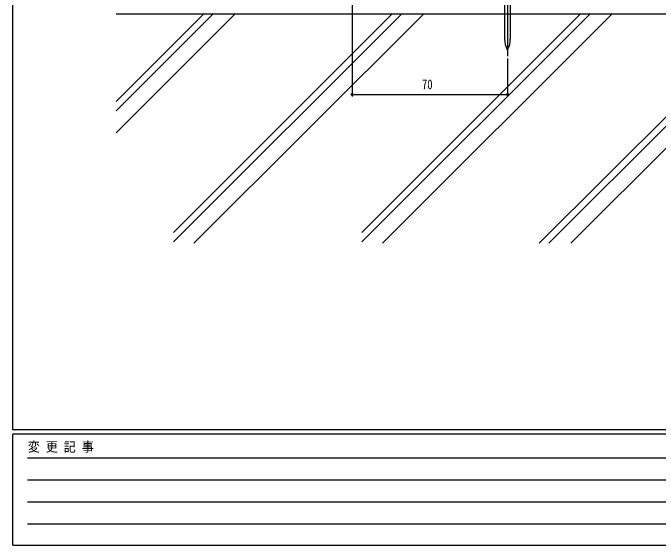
# Model space of a CAD drawing. Units: millimetres, scale not verified. Extents: x -567 to 567, y -403 to 403.
# Drawn here: x -562.7 to -272.1, y -403 to -163.1 of the extents above; entities that cross this region are included whole.
import ezdxf
from ezdxf.enums import TextEntityAlignment as Align

# ---------------------------------------------------------------- set-up
doc = ezdxf.new("R2010")
doc.units = ezdxf.units.MM
doc.header["$LTSCALE"] = 2
for name, color, linetype in [('0-3_YKK_12', 2, 'Continuous'), ('0-4_YKK_13', 4, 'Continuous'), ('0-5_YKK_D', 6, 'Continuous'), ('0-6_YKK_ZWAK', 7, 'Continuous'), ('0-7_YSS_K', 3, 'Continuous')]:
    doc.layers.add(name, color=color, linetype=linetype)
doc.styles.add('ＭＳ ゴシック', font='')
doc.styles.get('ＭＳ ゴシック').set_extended_font_data('MS Gothic')

msp = doc.modelspace()

# ---------------------------------------------------------------- linework, layer by layer
at = {"layer": '0-3_YKK_12'}
msp.add_line((-409.914, 274.213), (-409.914, -194.766), dxfattribs=at)
at = {"layer": '0-4_YKK_13'}
for p, q in [((-339.924, -144.414), (-339.924, -182.702)), ((-341.224, -158.908), (-341.224, -175.04)), ((-338.624, -158.908), (-338.624, -175.04))]:
    msp.add_line(p, q, dxfattribs=at)
for centre, radius, start, end in [((-330.618, -174.929), 10.607, 179.40046, 207.65841), ((-349.23, -174.929), 10.607, 332.34164, 0.59959), ((-339.924, -179.806), 0.1, 207.65841, 332.34164)]:
    msp.add_arc(centre, radius, start, end, dxfattribs=at)
at = {"layer": '0-5_YKK_D'}
for p, q in [((-339.924, -183.702), (-339.924, -200.877)), ((-409.914, -190.906), (-409.914, -200.877)), ((-409.914, -199.877), (-339.924, -199.877))]:
    msp.add_line(p, q, dxfattribs=at)
for centre in [(-409.914, -199.877), (-339.924, -199.877)]:
    msp.add_circle(centre, 0.425, dxfattribs=at)
at = {"layer": '0-6_YKK_ZWAK'}
for p, q in [((-562.7, -351), (-562.7, 399)), ((537.3, -351), (-562.7, -351)), ((483.3, -353), (-562.7, -353)), ((-562.7, -403), (-562.7, -353)), ((-556.13, -363.732), (-201.57, -363.732)), ((-556.13, -373.63), (-201.57, -373.63)), ((-556.13, -383.528), (-201.57, -383.528)), ((-556.13, -393.426), (-201.57, -393.426)), ((-562.7, -403), (483.3, -403))]:
    msp.add_line(p, q, dxfattribs=at)
at = {"layer": '0-7_YSS_K'}
for p, q in [((-172.914, -163.686), (-516.13, -163.686)), ((-476.806, -163.686), (-516.13, -203.009)), ((-472.564, -163.686), (-516.13, -207.252)), ((-462.664, -163.686), (-516.13, -217.152)), ((-391.953, -163.686), (-490.371, -262.103)), ((-387.711, -163.686), (-490.371, -266.345)), ((-377.811, -163.686), (-481.124, -266.998)), ((-307.101, -163.686), (-405.518, -262.103)), ((-302.858, -163.686), (-405.518, -266.345)), ((-292.958, -163.686), (-396.271, -266.998)), ((-222.248, -163.686), (-325.561, -266.998)), ((-218.005, -163.686), (-321.318, -266.998)), ((-208.106, -163.686), (-311.418, -266.998))]:
    msp.add_line(p, q, dxfattribs=at)

# ---------------------------------------------------------------- texts
at = {"layer": '0-5_YKK_D', "style": 'ＭＳ ゴシック', "width": 0.8}
msp.add_text('70', height=4.399, dxfattribs=at).set_placement((-378.439, -198.877), align=Align.BOTTOM_LEFT)
at = {"layer": '0-6_YKK_ZWAK', "style": 'ＭＳ ゴシック', "width": 0.9}
msp.add_text('変 更 記 事', height=4.399, dxfattribs=at).set_placement((-555.965, -362.209), align=Align.BOTTOM_LEFT)

doc.saveas('drawing.dxf')
